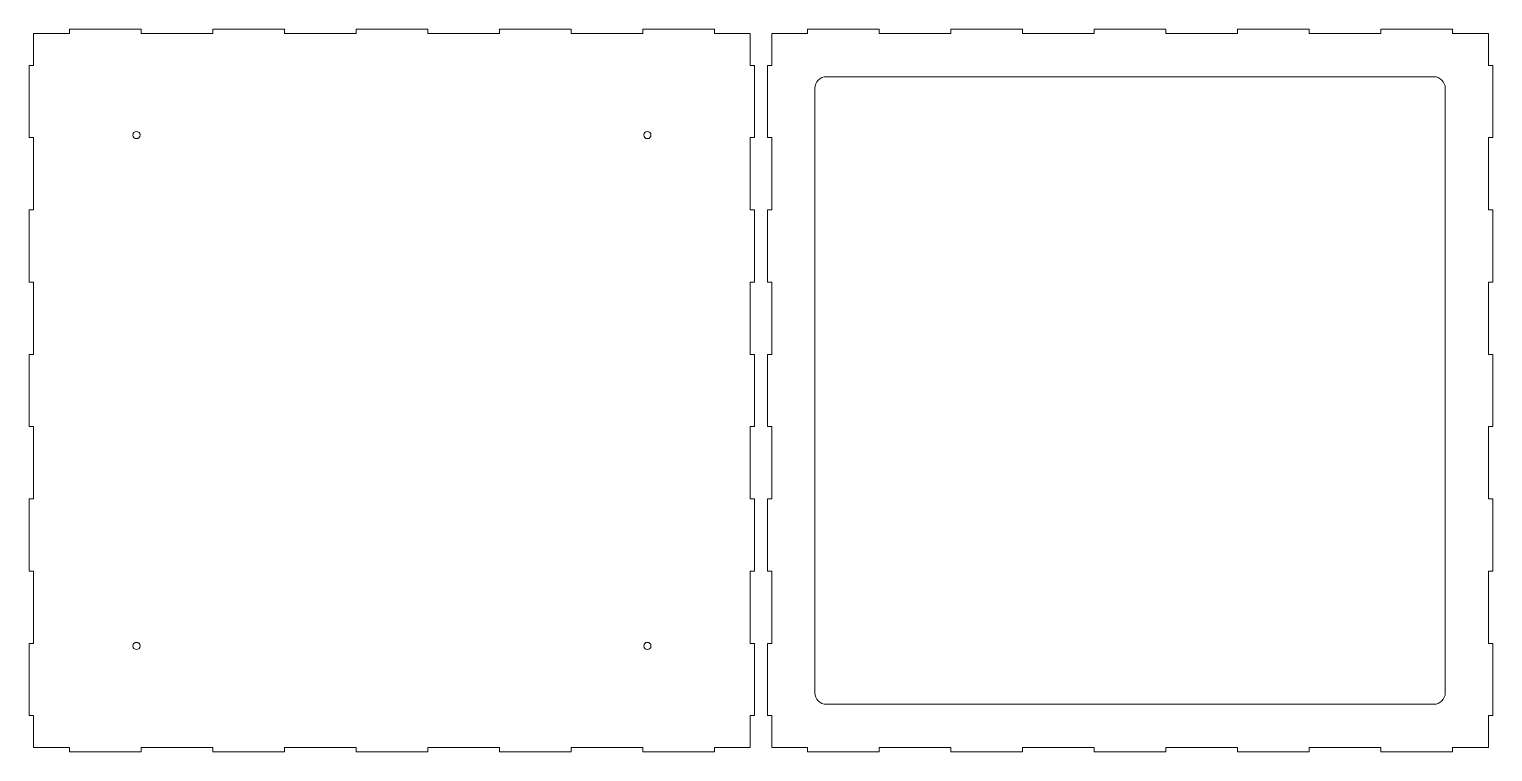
# Model space of a CAD drawing. Header units: millimetres. Extents: x -1160 to -143, y -819 to 758.
# Drawn here: x -1160 to -143, y 256 to 758 of the extents above; entities that cross this region are included whole.
import ezdxf

# ---------------------------------------------------------------- set-up
doc = ezdxf.new("R2010")
doc.units = ezdxf.units.MM
doc.header["$MEASUREMENT"] = 0
doc.layers.add('Layer 1', color=7, linetype='Continuous')

msp = doc.modelspace()

# ---------------------------------------------------------------- linework, layer by layer
at = {"layer": 'Layer 1', "color": 1, "lineweight": 18}
for points, knots in [([(-684.2478, 259.4275), (-684.2478, 259.4275), (-684.2478, 256.4275), (-684.2478, 256.4275), (-684.2478, 256.4275), (-734.0478, 256.4275), (-734.0478, 256.4275), (-734.0478, 256.4275), (-734.0478, 259.4275), (-734.0478, 259.4275), (-734.0478, 259.4275), (-783.8478, 259.4275), (-783.8478, 259.4275), (-783.8478, 259.4275), (-783.8478, 256.4275), (-783.8478, 256.4275), (-783.8478, 256.4275), (-833.6478, 256.4275), (-833.6478, 256.4275), (-833.6478, 256.4275), (-833.6478, 259.4275), (-833.6478, 259.4275), (-833.6478, 259.4275), (-883.4478, 259.4275), (-883.4478, 259.4275), (-883.4478, 259.4275), (-883.4478, 256.4275), (-883.4478, 256.4275), (-883.4478, 256.4275), (-933.2478, 256.4275), (-933.2478, 256.4275), (-933.2478, 256.4275), (-933.2478, 259.4275), (-933.2478, 259.4275), (-933.2478, 259.4275), (-983.0478, 259.4275), (-983.0478, 259.4275), (-983.0478, 259.4275), (-983.0478, 256.4275), (-983.0478, 256.4275), (-983.0478, 256.4275), (-1032.8478, 256.4275), (-1032.8478, 256.4275), (-1032.8478, 256.4275), (-1032.8478, 259.4275), (-1032.8478, 259.4275), (-1032.8478, 259.4275), (-1082.6478, 259.4275), (-1082.6478, 259.4275), (-1082.6478, 259.4275), (-1082.6478, 256.4275), (-1082.6478, 256.4275), (-1082.6478, 256.4275), (-1132.4478, 256.4275), (-1132.4478, 256.4275), (-1132.4478, 256.4275), (-1132.4478, 259.4275), (-1132.4478, 259.4275), (-1132.4478, 259.4275), (-1157.3478, 259.4275), (-1157.3478, 259.4275), (-1157.3478, 259.4275), (-1157.3478, 281.5275), (-1157.3478, 281.5275), (-1157.3478, 281.5275), (-1160.3478, 281.5275), (-1160.3478, 281.5275), (-1160.3478, 281.5275), (-1160.3478, 331.7275), (-1160.3478, 331.7275), (-1160.3478, 331.7275), (-1157.3478, 331.7275), (-1157.3478, 331.7275), (-1157.3478, 331.7275), (-1157.3478, 381.9275), (-1157.3478, 381.9275), (-1157.3478, 381.9275), (-1160.3478, 381.9275), (-1160.3478, 381.9275), (-1160.3478, 381.9275), (-1160.3478, 432.1275), (-1160.3478, 432.1275), (-1160.3478, 432.1275), (-1157.3478, 432.1275), (-1157.3478, 432.1275), (-1157.3478, 432.1275), (-1157.3478, 482.3275), (-1157.3478, 482.3275), (-1157.3478, 482.3275), (-1160.3478, 482.3275), (-1160.3478, 482.3275), (-1160.3478, 482.3275), (-1160.3478, 532.5275), (-1160.3478, 532.5275), (-1160.3478, 532.5275), (-1157.3478, 532.5275), (-1157.3478, 532.5275), (-1157.3478, 532.5275), (-1157.3478, 582.7275), (-1157.3478, 582.7275), (-1157.3478, 582.7275), (-1160.3478, 582.7275), (-1160.3478, 582.7275), (-1160.3478, 582.7275), (-1160.3478, 632.9275), (-1160.3478, 632.9275), (-1160.3478, 632.9275), (-1157.3478, 632.9275), (-1157.3478, 632.9275), (-1157.3478, 632.9275), (-1157.3478, 683.1275), (-1157.3478, 683.1275), (-1157.3478, 683.1275), (-1160.3478, 683.1275), (-1160.3478, 683.1275), (-1160.3478, 683.1275), (-1160.3478, 733.3275), (-1160.3478, 733.3275), (-1160.3478, 733.3275), (-1157.3478, 733.3275), (-1157.3478, 733.3275), (-1157.3478, 733.3275), (-1157.3478, 755.4275), (-1157.3478, 755.4275), (-1157.3478, 755.4275), (-1132.4478, 755.4275), (-1132.4478, 755.4275), (-1132.4478, 755.4275), (-1132.4478, 758.4275), (-1132.4478, 758.4275), (-1132.4478, 758.4275), (-1082.6478, 758.4275), (-1082.6478, 758.4275), (-1082.6478, 758.4275), (-1082.6478, 755.4275), (-1082.6478, 755.4275), (-1082.6478, 755.4275), (-1032.8478, 755.4275), (-1032.8478, 755.4275), (-1032.8478, 755.4275), (-1032.8478, 758.4275), (-1032.8478, 758.4275), (-1032.8478, 758.4275), (-983.0478, 758.4275), (-983.0478, 758.4275), (-983.0478, 758.4275), (-983.0478, 755.4275), (-983.0478, 755.4275), (-983.0478, 755.4275), (-933.2478, 755.4275), (-933.2478, 755.4275), (-933.2478, 755.4275), (-933.2478, 758.4275), (-933.2478, 758.4275), (-933.2478, 758.4275), (-883.4478, 758.4275), (-883.4478, 758.4275), (-883.4478, 758.4275), (-883.4478, 755.4275), (-883.4478, 755.4275), (-883.4478, 755.4275), (-833.6478, 755.4275), (-833.6478, 755.4275), (-833.6478, 755.4275), (-833.6478, 758.4275), (-833.6478, 758.4275), (-833.6478, 758.4275), (-783.8478, 758.4275), (-783.8478, 758.4275), (-783.8478, 758.4275), (-783.8478, 755.4275), (-783.8478, 755.4275), (-783.8478, 755.4275), (-734.0478, 755.4275), (-734.0478, 755.4275), (-734.0478, 755.4275), (-734.0478, 758.4275), (-734.0478, 758.4275), (-734.0478, 758.4275), (-684.2478, 758.4275), (-684.2478, 758.4275), (-684.2478, 758.4275), (-684.2478, 755.4275), (-684.2478, 755.4275), (-684.2478, 755.4275), (-659.3478, 755.4275), (-659.3478, 755.4275), (-659.3478, 755.4275), (-659.3478, 733.3275), (-659.3478, 733.3275), (-659.3478, 733.3275), (-656.3478, 733.3275), (-656.3478, 733.3275), (-656.3478, 733.3275), (-656.3478, 683.1275), (-656.3478, 683.1275), (-656.3478, 683.1275), (-659.3478, 683.1275), (-659.3478, 683.1275), (-659.3478, 683.1275), (-659.3478, 632.9275), (-659.3478, 632.9275), (-659.3478, 632.9275), (-656.3478, 632.9275), (-656.3478, 632.9275), (-656.3478, 632.9275), (-656.3478, 582.7275), (-656.3478, 582.7275), (-656.3478, 582.7275), (-659.3478, 582.7275), (-659.3478, 582.7275), (-659.3478, 582.7275), (-659.3478, 532.5275), (-659.3478, 532.5275), (-659.3478, 532.5275), (-656.3478, 532.5275), (-656.3478, 532.5275), (-656.3478, 532.5275), (-656.3478, 482.3275), (-656.3478, 482.3275), (-656.3478, 482.3275), (-659.3478, 482.3275), (-659.3478, 482.3275), (-659.3478, 482.3275), (-659.3478, 432.1275), (-659.3478, 432.1275), (-659.3478, 432.1275), (-656.3478, 432.1275), (-656.3478, 432.1275), (-656.3478, 432.1275), (-656.3478, 381.9275), (-656.3478, 381.9275), (-656.3478, 381.9275), (-659.3478, 381.9275), (-659.3478, 381.9275), (-659.3478, 381.9275), (-659.3478, 331.7275), (-659.3478, 331.7275), (-659.3478, 331.7275), (-656.3478, 331.7275), (-656.3478, 331.7275), (-656.3478, 331.7275), (-656.3478, 281.5275), (-656.3478, 281.5275), (-656.3478, 281.5275), (-659.3478, 281.5275), (-659.3478, 281.5275), (-659.3478, 281.5275), (-659.3478, 259.4275), (-659.3478, 259.4275), (-659.3478, 259.4275), (-684.2478, 259.4275), (-684.2478, 259.4275)], [0, 0, 0, 0, 0.011904762, 0.011904762, 0.011904762, 0.023809524, 0.023809524, 0.023809524, 0.035714286, 0.035714286, 0.035714286, 0.047619048, 0.047619048, 0.047619048, 0.05952381, 0.05952381, 0.05952381, 0.071428571, 0.071428571, 0.071428571, 0.083333333, 0.083333333, 0.083333333, 0.095238095, 0.095238095, 0.095238095, 0.107142857, 0.107142857, 0.107142857, 0.119047619, 0.119047619, 0.119047619, 0.130952381, 0.130952381, 0.130952381, 0.142857143, 0.142857143, 0.142857143, 0.154761905, 0.154761905, 0.154761905, 0.166666667, 0.166666667, 0.166666667, 0.178571429, 0.178571429, 0.178571429, 0.19047619, 0.19047619, 0.19047619, 0.202380952, 0.202380952, 0.202380952, 0.214285714, 0.214285714, 0.214285714, 0.226190476, 0.226190476, 0.226190476, 0.238095238, 0.238095238, 0.238095238, 0.25, 0.25, 0.25, 0.261904762, 0.261904762, 0.261904762, 0.273809524, 0.273809524, 0.273809524, 0.285714286, 0.285714286, 0.285714286, 0.297619048, 0.297619048, 0.297619048, 0.30952381, 0.30952381, 0.30952381, 0.321428571, 0.321428571, 0.321428571, 0.333333333, 0.333333333, 0.333333333, 0.345238095, 0.345238095, 0.345238095, 0.357142857, 0.357142857, 0.357142857, 0.369047619, 0.369047619, 0.369047619, 0.380952381, 0.380952381, 0.380952381, 0.392857143, 0.392857143, 0.392857143, 0.404761905, 0.404761905, 0.404761905, 0.416666667, 0.416666667, 0.416666667, 0.428571429, 0.428571429, 0.428571429, 0.44047619, 0.44047619, 0.44047619, 0.452380952, 0.452380952, 0.452380952, 0.464285714, 0.464285714, 0.464285714, 0.476190476, 0.476190476, 0.476190476, 0.488095238, 0.488095238, 0.488095238, 0.5, 0.5, 0.5, 0.511904762, 0.511904762, 0.511904762, 0.523809524, 0.523809524, 0.523809524, 0.535714286, 0.535714286, 0.535714286, 0.547619048, 0.547619048, 0.547619048, 0.55952381, 0.55952381, 0.55952381, 0.571428571, 0.571428571, 0.571428571, 0.583333333, 0.583333333, 0.583333333, 0.595238095, 0.595238095, 0.595238095, 0.607142857, 0.607142857, 0.607142857, 0.619047619, 0.619047619, 0.619047619, 0.630952381, 0.630952381, 0.630952381, 0.642857143, 0.642857143, 0.642857143, 0.654761905, 0.654761905, 0.654761905, 0.666666667, 0.666666667, 0.666666667, 0.678571429, 0.678571429, 0.678571429, 0.69047619, 0.69047619, 0.69047619, 0.702380952, 0.702380952, 0.702380952, 0.714285714, 0.714285714, 0.714285714, 0.726190476, 0.726190476, 0.726190476, 0.738095238, 0.738095238, 0.738095238, 0.75, 0.75, 0.75, 0.761904762, 0.761904762, 0.761904762, 0.773809524, 0.773809524, 0.773809524, 0.785714286, 0.785714286, 0.785714286, 0.797619048, 0.797619048, 0.797619048, 0.80952381, 0.80952381, 0.80952381, 0.821428571, 0.821428571, 0.821428571, 0.833333333, 0.833333333, 0.833333333, 0.845238095, 0.845238095, 0.845238095, 0.857142857, 0.857142857, 0.857142857, 0.869047619, 0.869047619, 0.869047619, 0.880952381, 0.880952381, 0.880952381, 0.892857143, 0.892857143, 0.892857143, 0.904761905, 0.904761905, 0.904761905, 0.916666667, 0.916666667, 0.916666667, 0.928571429, 0.928571429, 0.928571429, 0.94047619, 0.94047619, 0.94047619, 0.952380952, 0.952380952, 0.952380952, 0.964285714, 0.964285714, 0.964285714, 0.976190476, 0.976190476, 0.976190476, 0.988095238, 0.988095238, 0.988095238, 1, 1, 1, 1]), ([(-171.3238, 259.4275), (-171.3238, 259.4275), (-171.3238, 256.4275), (-171.3238, 256.4275), (-171.3238, 256.4275), (-221.1238, 256.4275), (-221.1238, 256.4275), (-221.1238, 256.4275), (-221.1238, 259.4275), (-221.1238, 259.4275), (-221.1238, 259.4275), (-270.9238, 259.4275), (-270.9238, 259.4275), (-270.9238, 259.4275), (-270.9238, 256.4275), (-270.9238, 256.4275), (-270.9238, 256.4275), (-320.7238, 256.4275), (-320.7238, 256.4275), (-320.7238, 256.4275), (-320.7238, 259.4275), (-320.7238, 259.4275), (-320.7238, 259.4275), (-370.5238, 259.4275), (-370.5238, 259.4275), (-370.5238, 259.4275), (-370.5238, 256.4275), (-370.5238, 256.4275), (-370.5238, 256.4275), (-420.3238, 256.4275), (-420.3238, 256.4275), (-420.3238, 256.4275), (-420.3238, 259.4275), (-420.3238, 259.4275), (-420.3238, 259.4275), (-470.1238, 259.4275), (-470.1238, 259.4275), (-470.1238, 259.4275), (-470.1238, 256.4275), (-470.1238, 256.4275), (-470.1238, 256.4275), (-519.9238, 256.4275), (-519.9238, 256.4275), (-519.9238, 256.4275), (-519.9238, 259.4275), (-519.9238, 259.4275), (-519.9238, 259.4275), (-569.7238, 259.4275), (-569.7238, 259.4275), (-569.7238, 259.4275), (-569.7238, 256.4275), (-569.7238, 256.4275), (-569.7238, 256.4275), (-619.5238, 256.4275), (-619.5238, 256.4275), (-619.5238, 256.4275), (-619.5238, 259.4275), (-619.5238, 259.4275), (-619.5238, 259.4275), (-644.4238, 259.4275), (-644.4238, 259.4275), (-644.4238, 259.4275), (-644.4238, 281.5275), (-644.4238, 281.5275), (-644.4238, 281.5275), (-647.4238, 281.5275), (-647.4238, 281.5275), (-647.4238, 281.5275), (-647.4238, 331.7275), (-647.4238, 331.7275), (-647.4238, 331.7275), (-644.4238, 331.7275), (-644.4238, 331.7275), (-644.4238, 331.7275), (-644.4238, 381.9275), (-644.4238, 381.9275), (-644.4238, 381.9275), (-647.4238, 381.9275), (-647.4238, 381.9275), (-647.4238, 381.9275), (-647.4238, 432.1275), (-647.4238, 432.1275), (-647.4238, 432.1275), (-644.4238, 432.1275), (-644.4238, 432.1275), (-644.4238, 432.1275), (-644.4238, 482.3275), (-644.4238, 482.3275), (-644.4238, 482.3275), (-647.4238, 482.3275), (-647.4238, 482.3275), (-647.4238, 482.3275), (-647.4238, 532.5275), (-647.4238, 532.5275), (-647.4238, 532.5275), (-644.4238, 532.5275), (-644.4238, 532.5275), (-644.4238, 532.5275), (-644.4238, 582.7275), (-644.4238, 582.7275), (-644.4238, 582.7275), (-647.4238, 582.7275), (-647.4238, 582.7275), (-647.4238, 582.7275), (-647.4238, 632.9275), (-647.4238, 632.9275), (-647.4238, 632.9275), (-644.4238, 632.9275), (-644.4238, 632.9275), (-644.4238, 632.9275), (-644.4238, 683.1275), (-644.4238, 683.1275), (-644.4238, 683.1275), (-647.4238, 683.1275), (-647.4238, 683.1275), (-647.4238, 683.1275), (-647.4238, 733.3275), (-647.4238, 733.3275), (-647.4238, 733.3275), (-644.4238, 733.3275), (-644.4238, 733.3275), (-644.4238, 733.3275), (-644.4238, 755.4275), (-644.4238, 755.4275), (-644.4238, 755.4275), (-619.5238, 755.4275), (-619.5238, 755.4275), (-619.5238, 755.4275), (-619.5238, 758.4275), (-619.5238, 758.4275), (-619.5238, 758.4275), (-569.7238, 758.4275), (-569.7238, 758.4275), (-569.7238, 758.4275), (-569.7238, 755.4275), (-569.7238, 755.4275), (-569.7238, 755.4275), (-519.9238, 755.4275), (-519.9238, 755.4275), (-519.9238, 755.4275), (-519.9238, 758.4275), (-519.9238, 758.4275), (-519.9238, 758.4275), (-470.1238, 758.4275), (-470.1238, 758.4275), (-470.1238, 758.4275), (-470.1238, 755.4275), (-470.1238, 755.4275), (-470.1238, 755.4275), (-420.3238, 755.4275), (-420.3238, 755.4275), (-420.3238, 755.4275), (-420.3238, 758.4275), (-420.3238, 758.4275), (-420.3238, 758.4275), (-370.5238, 758.4275), (-370.5238, 758.4275), (-370.5238, 758.4275), (-370.5238, 755.4275), (-370.5238, 755.4275), (-370.5238, 755.4275), (-320.7238, 755.4275), (-320.7238, 755.4275), (-320.7238, 755.4275), (-320.7238, 758.4275), (-320.7238, 758.4275), (-320.7238, 758.4275), (-270.9238, 758.4275), (-270.9238, 758.4275), (-270.9238, 758.4275), (-270.9238, 755.4275), (-270.9238, 755.4275), (-270.9238, 755.4275), (-221.1238, 755.4275), (-221.1238, 755.4275), (-221.1238, 755.4275), (-221.1238, 758.4275), (-221.1238, 758.4275), (-221.1238, 758.4275), (-171.3238, 758.4275), (-171.3238, 758.4275), (-171.3238, 758.4275), (-171.3238, 755.4275), (-171.3238, 755.4275), (-171.3238, 755.4275), (-146.4238, 755.4275), (-146.4238, 755.4275), (-146.4238, 755.4275), (-146.4238, 733.3275), (-146.4238, 733.3275), (-146.4238, 733.3275), (-143.4238, 733.3275), (-143.4238, 733.3275), (-143.4238, 733.3275), (-143.4238, 683.1275), (-143.4238, 683.1275), (-143.4238, 683.1275), (-146.4238, 683.1275), (-146.4238, 683.1275), (-146.4238, 683.1275), (-146.4238, 632.9275), (-146.4238, 632.9275), (-146.4238, 632.9275), (-143.4238, 632.9275), (-143.4238, 632.9275), (-143.4238, 632.9275), (-143.4238, 582.7275), (-143.4238, 582.7275), (-143.4238, 582.7275), (-146.4238, 582.7275), (-146.4238, 582.7275), (-146.4238, 582.7275), (-146.4238, 532.5275), (-146.4238, 532.5275), (-146.4238, 532.5275), (-143.4238, 532.5275), (-143.4238, 532.5275), (-143.4238, 532.5275), (-143.4238, 482.3275), (-143.4238, 482.3275), (-143.4238, 482.3275), (-146.4238, 482.3275), (-146.4238, 482.3275), (-146.4238, 482.3275), (-146.4238, 432.1275), (-146.4238, 432.1275), (-146.4238, 432.1275), (-143.4238, 432.1275), (-143.4238, 432.1275), (-143.4238, 432.1275), (-143.4238, 381.9275), (-143.4238, 381.9275), (-143.4238, 381.9275), (-146.4238, 381.9275), (-146.4238, 381.9275), (-146.4238, 381.9275), (-146.4238, 331.7275), (-146.4238, 331.7275), (-146.4238, 331.7275), (-143.4238, 331.7275), (-143.4238, 331.7275), (-143.4238, 331.7275), (-143.4238, 281.5275), (-143.4238, 281.5275), (-143.4238, 281.5275), (-146.4238, 281.5275), (-146.4238, 281.5275), (-146.4238, 281.5275), (-146.4238, 259.4275), (-146.4238, 259.4275), (-146.4238, 259.4275), (-171.3238, 259.4275), (-171.3238, 259.4275)], [0, 0, 0, 0, 0.011904762, 0.011904762, 0.011904762, 0.023809524, 0.023809524, 0.023809524, 0.035714286, 0.035714286, 0.035714286, 0.047619048, 0.047619048, 0.047619048, 0.05952381, 0.05952381, 0.05952381, 0.071428571, 0.071428571, 0.071428571, 0.083333333, 0.083333333, 0.083333333, 0.095238095, 0.095238095, 0.095238095, 0.107142857, 0.107142857, 0.107142857, 0.119047619, 0.119047619, 0.119047619, 0.130952381, 0.130952381, 0.130952381, 0.142857143, 0.142857143, 0.142857143, 0.154761905, 0.154761905, 0.154761905, 0.166666667, 0.166666667, 0.166666667, 0.178571429, 0.178571429, 0.178571429, 0.19047619, 0.19047619, 0.19047619, 0.202380952, 0.202380952, 0.202380952, 0.214285714, 0.214285714, 0.214285714, 0.226190476, 0.226190476, 0.226190476, 0.238095238, 0.238095238, 0.238095238, 0.25, 0.25, 0.25, 0.261904762, 0.261904762, 0.261904762, 0.273809524, 0.273809524, 0.273809524, 0.285714286, 0.285714286, 0.285714286, 0.297619048, 0.297619048, 0.297619048, 0.30952381, 0.30952381, 0.30952381, 0.321428571, 0.321428571, 0.321428571, 0.333333333, 0.333333333, 0.333333333, 0.345238095, 0.345238095, 0.345238095, 0.357142857, 0.357142857, 0.357142857, 0.369047619, 0.369047619, 0.369047619, 0.380952381, 0.380952381, 0.380952381, 0.392857143, 0.392857143, 0.392857143, 0.404761905, 0.404761905, 0.404761905, 0.416666667, 0.416666667, 0.416666667, 0.428571429, 0.428571429, 0.428571429, 0.44047619, 0.44047619, 0.44047619, 0.452380952, 0.452380952, 0.452380952, 0.464285714, 0.464285714, 0.464285714, 0.476190476, 0.476190476, 0.476190476, 0.488095238, 0.488095238, 0.488095238, 0.5, 0.5, 0.5, 0.511904762, 0.511904762, 0.511904762, 0.523809524, 0.523809524, 0.523809524, 0.535714286, 0.535714286, 0.535714286, 0.547619048, 0.547619048, 0.547619048, 0.55952381, 0.55952381, 0.55952381, 0.571428571, 0.571428571, 0.571428571, 0.583333333, 0.583333333, 0.583333333, 0.595238095, 0.595238095, 0.595238095, 0.607142857, 0.607142857, 0.607142857, 0.619047619, 0.619047619, 0.619047619, 0.630952381, 0.630952381, 0.630952381, 0.642857143, 0.642857143, 0.642857143, 0.654761905, 0.654761905, 0.654761905, 0.666666667, 0.666666667, 0.666666667, 0.678571429, 0.678571429, 0.678571429, 0.69047619, 0.69047619, 0.69047619, 0.702380952, 0.702380952, 0.702380952, 0.714285714, 0.714285714, 0.714285714, 0.726190476, 0.726190476, 0.726190476, 0.738095238, 0.738095238, 0.738095238, 0.75, 0.75, 0.75, 0.761904762, 0.761904762, 0.761904762, 0.773809524, 0.773809524, 0.773809524, 0.785714286, 0.785714286, 0.785714286, 0.797619048, 0.797619048, 0.797619048, 0.80952381, 0.80952381, 0.80952381, 0.821428571, 0.821428571, 0.821428571, 0.833333333, 0.833333333, 0.833333333, 0.845238095, 0.845238095, 0.845238095, 0.857142857, 0.857142857, 0.857142857, 0.869047619, 0.869047619, 0.869047619, 0.880952381, 0.880952381, 0.880952381, 0.892857143, 0.892857143, 0.892857143, 0.904761905, 0.904761905, 0.904761905, 0.916666667, 0.916666667, 0.916666667, 0.928571429, 0.928571429, 0.928571429, 0.94047619, 0.94047619, 0.94047619, 0.952380952, 0.952380952, 0.952380952, 0.964285714, 0.964285714, 0.964285714, 0.976190476, 0.976190476, 0.976190476, 0.988095238, 0.988095238, 0.988095238, 1, 1, 1, 1]), ([(-606.4238, 289.4275), (-606.4238, 289.4275), (-184.4238, 289.4275), (-184.4238, 289.4275), (-180.0176, 289.4275), (-176.4238, 292.9725), (-176.4238, 297.3189), (-176.4238, 297.3189), (-176.4238, 717.5361), (-176.4238, 717.5361), (-176.4238, 721.8825), (-180.0176, 725.4275), (-184.4238, 725.4275), (-184.4238, 725.4275), (-606.4238, 725.4275), (-606.4238, 725.4275), (-610.83, 725.4275), (-614.4238, 721.8825), (-614.4238, 717.5361), (-614.4238, 717.5361), (-614.4238, 297.3189), (-614.4238, 297.3189), (-614.4238, 292.9725), (-610.83, 289.4275), (-606.4238, 289.4275)], [0, 0, 0, 0, 0.125, 0.125, 0.125, 0.25, 0.25, 0.25, 0.375, 0.375, 0.375, 0.5, 0.5, 0.5, 0.625, 0.625, 0.625, 0.75, 0.75, 0.75, 0.875, 0.875, 0.875, 1, 1, 1, 1]), ([(-1085.8478, 687.4275), (-1084.4671, 687.4275), (-1083.3478, 686.3082), (-1083.3478, 684.9275), (-1083.3478, 683.5468), (-1084.4671, 682.4275), (-1085.8478, 682.4275), (-1087.2285, 682.4275), (-1088.3478, 683.5468), (-1088.3478, 684.9275), (-1088.3478, 686.3082), (-1087.2285, 687.4275), (-1085.8478, 687.4275)], [0, 0, 0, 0, 0.25, 0.25, 0.25, 0.5, 0.5, 0.5, 0.75, 0.75, 0.75, 1, 1, 1, 1]), ([(-730.8478, 687.4275), (-729.4671, 687.4275), (-728.3478, 686.3082), (-728.3478, 684.9275), (-728.3478, 683.5468), (-729.4671, 682.4275), (-730.8478, 682.4275), (-732.2285, 682.4275), (-733.3478, 683.5468), (-733.3478, 684.9275), (-733.3478, 686.3082), (-732.2285, 687.4275), (-730.8478, 687.4275)], [0, 0, 0, 0, 0.25, 0.25, 0.25, 0.5, 0.5, 0.5, 0.75, 0.75, 0.75, 1, 1, 1, 1]), ([(-1085.8478, 332.4275), (-1084.4671, 332.4275), (-1083.3478, 331.3082), (-1083.3478, 329.9275), (-1083.3478, 328.5468), (-1084.4671, 327.4275), (-1085.8478, 327.4275), (-1087.2285, 327.4275), (-1088.3478, 328.5468), (-1088.3478, 329.9275), (-1088.3478, 331.3082), (-1087.2285, 332.4275), (-1085.8478, 332.4275)], [0, 0, 0, 0, 0.25, 0.25, 0.25, 0.5, 0.5, 0.5, 0.75, 0.75, 0.75, 1, 1, 1, 1]), ([(-730.8478, 332.4275), (-729.4671, 332.4275), (-728.3478, 331.3082), (-728.3478, 329.9275), (-728.3478, 328.5468), (-729.4671, 327.4275), (-730.8478, 327.4275), (-732.2285, 327.4275), (-733.3478, 328.5468), (-733.3478, 329.9275), (-733.3478, 331.3082), (-732.2285, 332.4275), (-730.8478, 332.4275)], [0, 0, 0, 0, 0.25, 0.25, 0.25, 0.5, 0.5, 0.5, 0.75, 0.75, 0.75, 1, 1, 1, 1])]:
    msp.add_open_spline(points, degree=3, knots=knots, dxfattribs=at)

doc.saveas('drawing.dxf')
